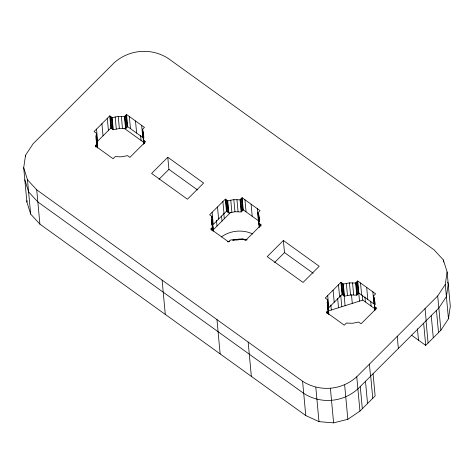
<?xml version="1.0" encoding="UTF-8"?>
<svg xmlns="http://www.w3.org/2000/svg" width="474" height="474" viewBox="0 0 474 474"><rect width="100%" height="100%" fill="white"/><g stroke="black" fill="none" stroke-linecap="round" stroke-linejoin="round"><path stroke-width="0.71" d="M373.068 373.731L375.13 395.926L359.95 411.088L347.839 419.289L333.607 422.861L318.996 421.659L305.766 415.55L39.905 224.137L30.65 214.052L26.882 202.025L23.7 167.719L25.543 155.229L33.115 143.764L114.05 62.912C129.017 49.379 151.271 47.489 168.234 58.45L434.095 249.863L443.35 259.948L447.118 271.975L450.3 306.281L448.457 318.771L440.885 330.236L425.711 345.398L411.42 335.106M26.882 202.025L27.089 200.638M448.457 318.771L445.27 284.465L447.118 271.975M448.238 284.086L446.395 296.576L438.823 308.041L357.894 388.893C342.927 402.42 320.673 404.31 303.704 393.355L37.849 201.942L28.588 191.857L24.826 179.83M96.329 141.43L96.062 135.925L96.465 133.283L94.065 131.553L109.749 115.893L112.148 117.623L113.268 129.728L119.365 128.537L125.563 128.715L127.666 126.617L126.54 114.512L124.443 116.61L118.239 116.432L112.148 117.623M97.389 146.715L96.465 133.283M143.575 144.238C142.674 139.338 144.647 134.219 142.354 129.509L144.457 127.405L126.54 114.512M211.919 224.652L211.653 219.154L212.056 216.505L209.656 214.775L225.34 199.116L227.739 200.846L228.859 212.95L234.956 211.76L241.153 211.937L243.257 209.84L242.131 197.735L240.034 199.832L233.83 199.655L227.739 200.846M259.165 227.461C258.265 222.561 260.238 217.442 257.945 212.731L260.048 210.634L242.131 197.735M327.575 308.586L327.244 302.376L327.647 299.728L325.247 298.004L340.925 282.338L343.33 284.068L344.45 296.173L350.547 294.982L356.744 295.16L358.848 293.062L357.722 280.958L355.619 283.055L349.421 282.877L343.33 284.068M328.565 313.16L327.647 299.728M374.691 309.972C373.98 305.303 375.746 300.433 373.536 295.954L375.639 293.856L357.722 280.958M23.7 167.719L27.462 179.747L36.723 189.831L302.584 381.244C319.547 392.205 341.801 390.315 356.768 376.783L437.703 295.936L445.27 284.465M109.749 115.893L110.869 127.998L97.638 141.216L96.518 129.106M96.068 138.58L97.283 143.74L95.185 145.838L113.102 158.737L115.194 156.645L121.403 156.823L127.506 155.632L129.9 157.35L145.577 141.69L143.178 139.966M167.796 157.255L151.609 173.425L187.437 199.222L203.624 183.053L167.796 157.255L168.916 169.36L197.581 189.997M158.997 179.273L168.916 169.36M225.34 199.116L226.459 211.22L213.229 224.439L212.109 212.328M211.659 221.802L212.873 226.963L210.776 229.061L228.693 241.959L230.785 239.868L236.994 240.045L243.097 238.855L245.485 240.573L261.168 224.913L258.768 223.189M212.98 230.062L230.791 212.269M283.381 240.478L267.2 256.647L303.028 282.445L319.215 266.275L283.381 240.478L284.507 252.583L313.172 273.22M274.588 262.495L284.507 252.583M340.925 282.338L342.05 294.443L328.82 307.662L327.7 295.551M327.25 305.025L328.464 310.186L326.367 312.283L344.278 325.182L346.376 323.09L352.585 323.268L358.688 322.077L361.075 323.795L376.759 308.136L374.359 306.411M328.026 311.068L362.788 300.095L374.573 308.58M127.666 126.617L142.781 137.501L141.661 125.391M243.257 209.84L258.371 220.724L257.246 208.613M358.848 293.062L373.962 303.947L372.837 291.836M123.998 128.17L143.847 142.461M110.869 127.998L113.268 129.728M226.459 211.22L228.859 212.95M342.05 294.443L344.45 296.173M447.616 282.077L448.031 283.416M443.35 259.948L443.551 262.086M437.703 295.936L440.885 330.236M436.453 310.411L438.509 332.606M431.239 315.619L433.295 337.82M425.054 308.568L426.179 320.673M426.019 320.833L428.081 343.028M423.649 323.197L425.711 345.398M417.422 328.737L418.489 340.196M397.236 336.362L398.356 348.467M375.556 307.271L375.758 309.409M374.756 301.114L375.088 304.675M374.347 298.496L374.875 304.195M374.063 297.761L374.193 299.183M374.33 300.611L374.727 304.883M374.733 306.678L375.064 310.239M373.536 295.954L374.661 308.059M370.668 301.091L371.13 306.097M366.68 287.404L367.806 299.515M364.933 296.961L365.395 301.974M370.698 376.101L372.76 398.296M369.418 364.151L370.538 376.261M362.326 295.083L362.788 300.095M360.524 282.972L361.644 295.077M358.777 293.252L359.511 301.126M357.396 281.283L358.516 293.388M356.673 282.006L357.793 294.111M365.484 381.309L367.54 403.51M355.95 282.729L357.07 294.834M355.619 283.055L356.744 295.16M352.532 282.794L353.651 294.899M360.264 386.523L362.326 408.718M351.501 294.816L352.295 303.407M349.421 282.877L350.547 294.982M356.768 376.783L359.95 411.088M346.34 283.304L347.466 295.409M344.148 295.663L345.078 305.683M342.951 283.796L344.077 295.906M342.127 283.203L343.253 295.308M341.304 282.611L342.424 294.715M340.741 295.266L341.801 306.719M338.477 284.785L339.603 296.89M337.66 298.448L338.525 307.756M344.657 384.983L347.839 419.289M333.086 290.171L334.211 302.276M330.84 305.019L331.308 310.032M328.464 310.186L328.861 314.463M327.273 299.455L327.404 300.883M327.534 302.305L327.931 306.577M328.263 310.138L328.393 311.566M328.132 310.517L328.464 314.078M327.244 302.376L327.901 309.498M327.653 307.638L327.854 309.777M327.416 311.234L327.611 313.373M326.693 311.957L326.823 313.379M330.425 388.556L333.607 422.861M315.814 387.359L318.996 421.659M302.584 381.244L305.766 415.55M260.795 224.64L260.925 226.068M259.965 224.048L260.167 226.187M259.165 217.892L259.497 221.453M258.757 215.273L259.349 221.684M258.407 213.827L258.537 215.249M258.674 216.677L259.071 220.949M259.142 223.455L259.474 227.016M257.945 212.731L259.071 224.836M251.09 204.181L252.215 216.286M244.934 199.75L246.053 211.854M241.805 198.061L242.925 210.166M241.082 198.784L242.202 210.889M240.359 199.507L241.485 211.611M240.034 199.832L241.153 211.937M236.941 199.572L238.061 211.677M248.163 342.068L251.344 376.368M233.83 199.655L234.956 211.76M230.749 200.081L231.875 212.186M227.36 200.573L228.486 212.678M226.536 199.981L227.662 212.085M225.713 199.388L226.833 211.493M222.887 201.563L224.012 213.667M223.829 213.744L224.297 218.757M221.548 216.026L222.016 221.038M217.495 206.948L218.621 219.053M216.464 220.327L216.997 226.051M212.056 216.505L213.176 228.61M212.873 226.963L213.27 231.241M211.682 216.233L211.813 217.661M212.145 221.222L212.275 222.644M212.607 226.205L212.737 227.627M212.542 227.295L212.873 230.856M211.653 219.154L212.316 226.276M212.062 224.415L212.263 226.554M211.825 228.012L212.02 230.151M211.102 228.735L211.232 230.157M216.962 319.6L220.149 353.906M162.108 280.104L165.29 314.41M144.38 140.825L144.641 143.675M143.575 134.669L143.841 137.519M143.166 132.05L143.758 138.461M143.581 137.318L143.711 138.74M142.686 129.177L142.881 131.316M143.083 133.455L143.415 137.016M143.557 140.233L143.883 143.794M142.354 129.509L143.415 140.902M140.6 135.446L141.068 140.458M135.499 120.959L136.625 133.064M129.343 116.527L130.463 128.632M126.214 114.838L127.34 126.943M125.492 115.561L126.617 127.666M124.769 116.284L125.894 128.389M124.443 116.61L125.563 128.715M121.35 116.349L122.47 128.454M118.239 116.432L119.365 128.537M115.158 116.859L116.284 128.964M111.775 117.351L112.895 129.455M110.946 116.758L112.071 128.863M110.122 116.16L111.242 128.27M107.296 118.34L108.422 130.445M101.91 123.726L103.03 135.831M97.283 143.74L97.68 148.012M96.489 137.282L96.619 138.71M96.749 140.132L97.081 143.693M96.957 144.072L97.283 147.633M96.062 135.925L96.726 143.047M96.234 144.789L96.429 146.928M95.511 145.506L95.647 146.934M36.723 189.831L39.905 224.137M25.543 155.229L25.679 156.657M27.462 179.747L30.65 214.052M228.231 241.663A27.296 23.202 -5.3 0 1 229.546 241.148M232.918 240.122A27.296 23.202 -5.3 0 1 242.137 239.263M243.559 239.37A27.296 23.202 -5.3 0 1 247.031 239.903M221.376 236.923A27.296 23.202 -5.3 0 1 252.737 233.99M227.49 241.882A27.296 23.202 -5.3 0 1 229.457 241.082M232.835 240.063A27.296 23.202 -5.3 0 1 246.942 239.844"/></g></svg>
